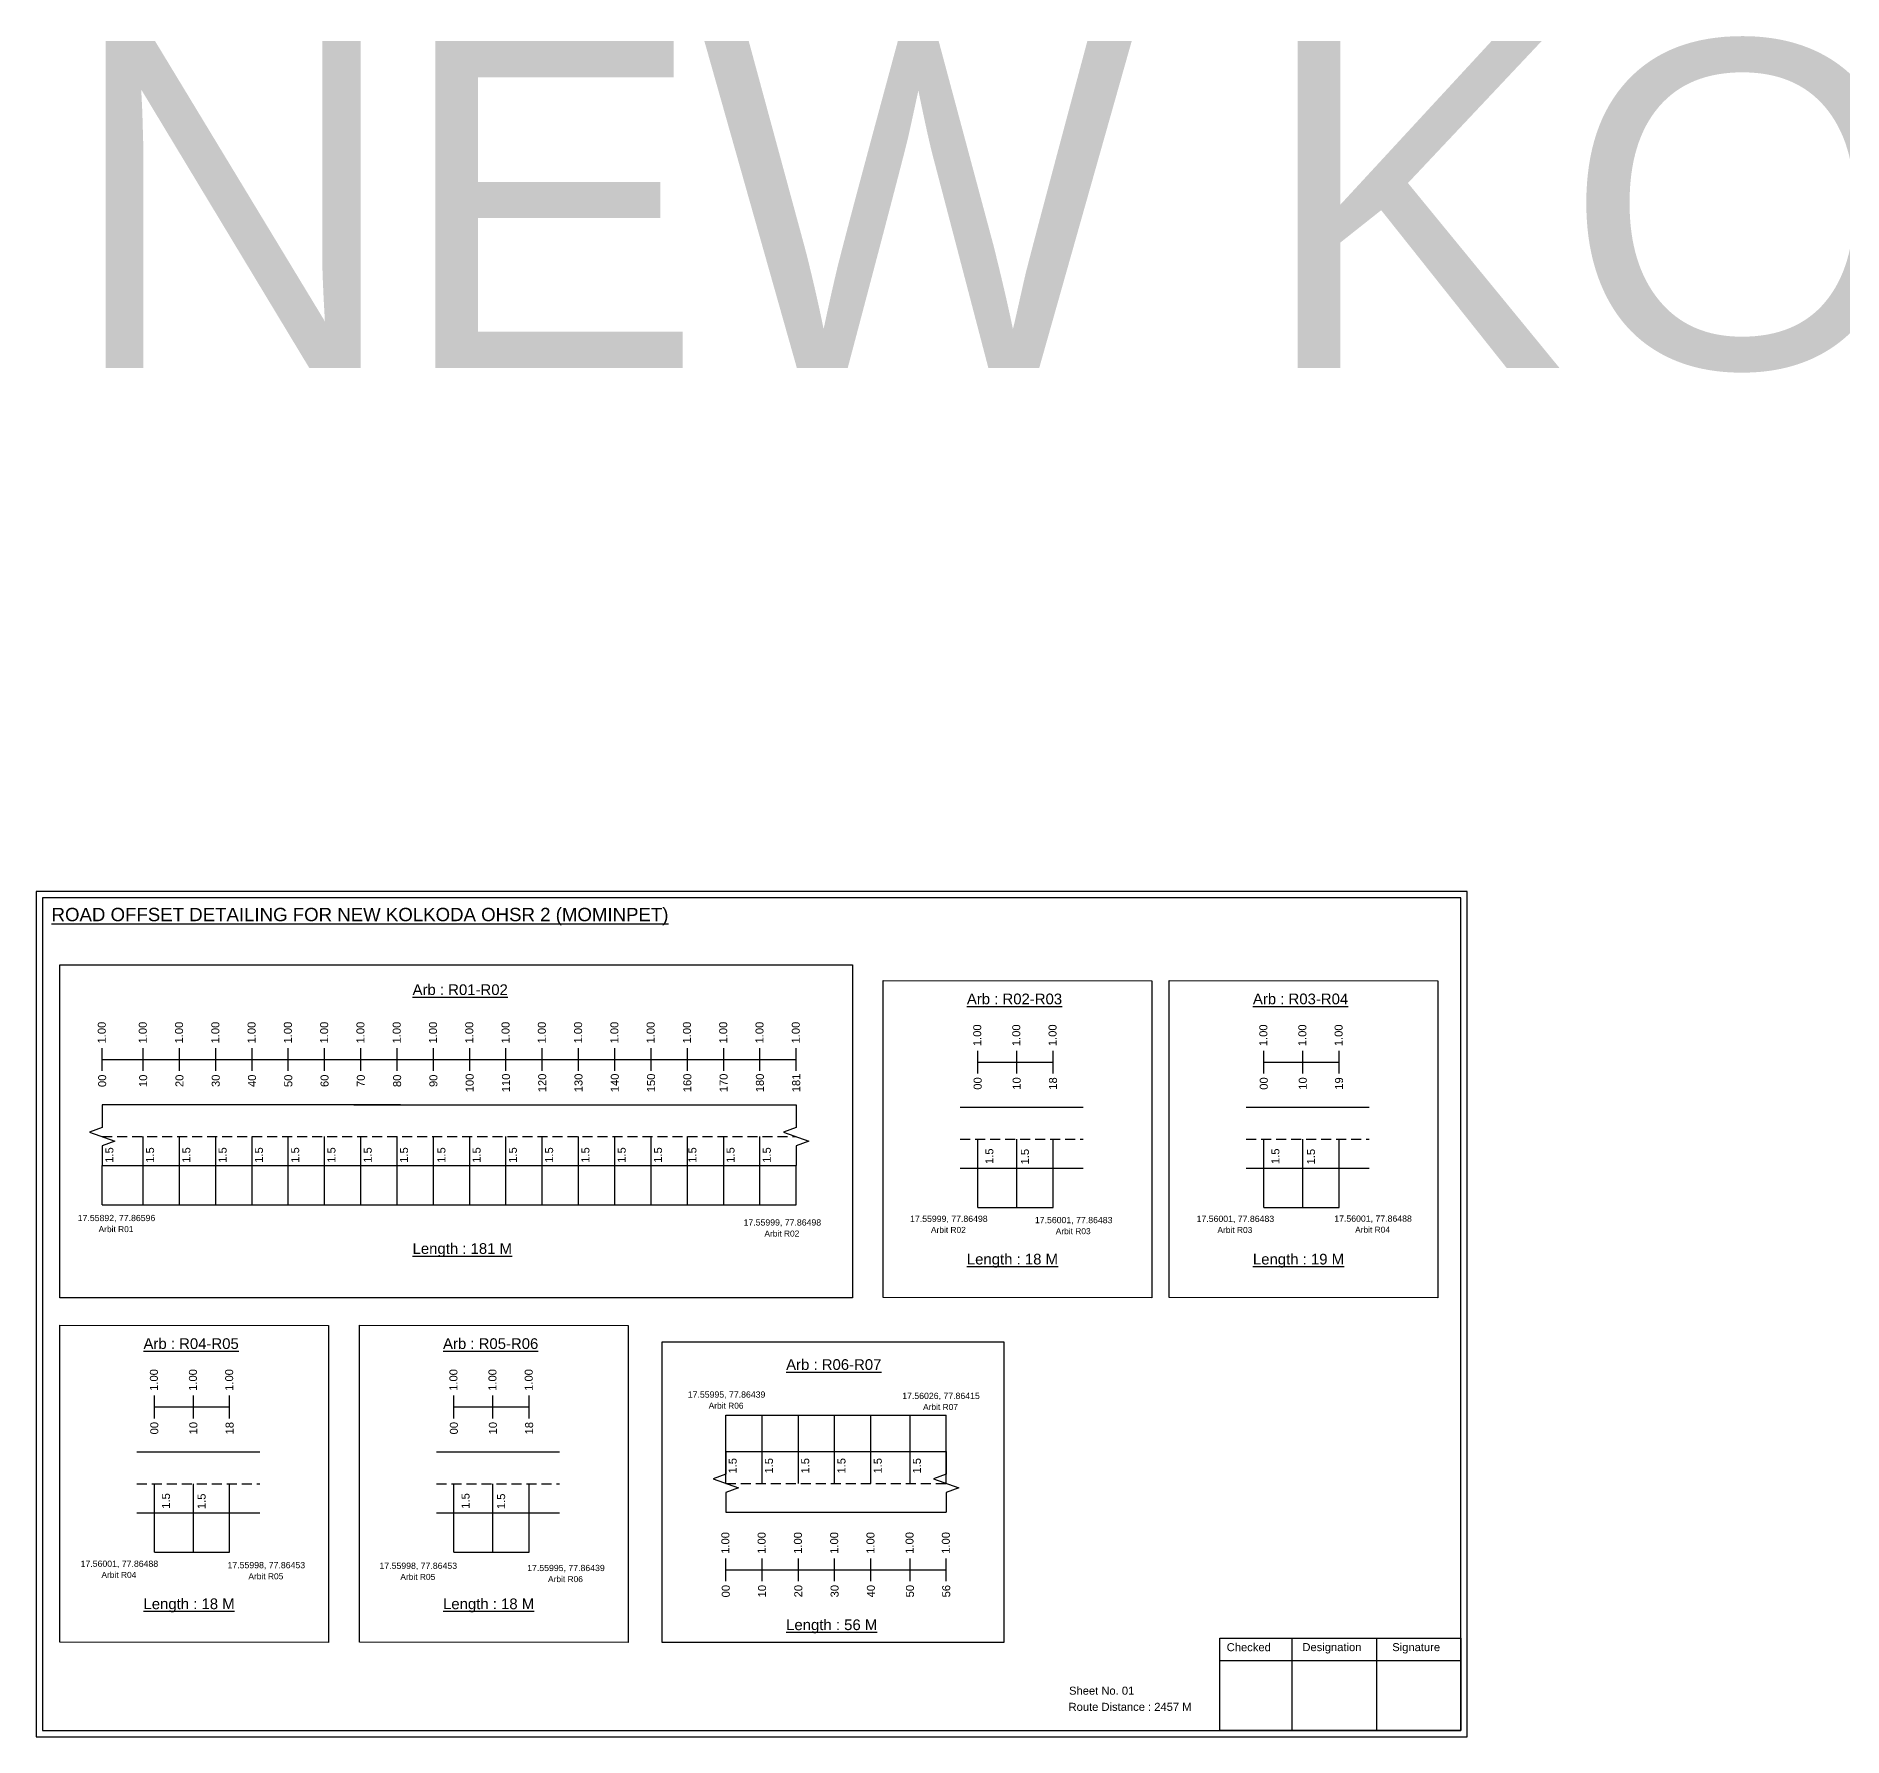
# Model space of a CAD drawing. Header units: inches. Extents: x 1245 to 5974, y 98 to 3110.
# Drawn here: x 1258 to 1935, y 98 to 735 of the extents above; entities that cross this region are included whole.
import ezdxf

# ---------------------------------------------------------------- set-up
doc = ezdxf.new("R2010")
doc.units = ezdxf.units.IN
doc.header["$MEASUREMENT"] = 0
doc.linetypes.add('DASHED2', pattern=[0.375, 0.25, -0.125])
doc.layers.add('PDF_Geometry', color=7, linetype='Continuous')
doc.layers.add('PDF_Text', color=5, linetype='Continuous')
doc.styles.add('PDF Arial', font='arial.ttf')
doc.styles.get("Standard").update_dxf_attribs({"font": 'arial.ttf'})

msp = doc.modelspace()

# ---------------------------------------------------------------- linework, layer by layer
at = {"color": 217, "true_color": 0x93278f}
for p, q in [((1282.9, 347.13), (1282.9, 355.69)), ((1298.27, 347.13), (1298.27, 355.69)), ((1311.87, 347.13), (1311.87, 355.69)), ((1325.47, 347.13), (1325.47, 355.69)), ((1339.07, 347.13), (1339.07, 355.69)), ((1352.67, 347.13), (1352.67, 355.69)), ((1366.27, 347.13), (1366.27, 355.69)), ((1379.87, 347.13), (1379.87, 355.69)), ((1393.47, 347.13), (1393.47, 355.69)), ((1407.07, 347.13), (1407.07, 355.69)), ((1420.67, 347.13), (1420.67, 355.69)), ((1434.27, 347.13), (1434.27, 355.69)), ((1447.87, 347.13), (1447.87, 355.69)), ((1461.47, 347.13), (1461.47, 355.69)), ((1475.07, 347.13), (1475.07, 355.69)), ((1488.67, 347.13), (1488.67, 355.69)), ((1502.27, 347.13), (1502.27, 355.69)), ((1515.87, 347.13), (1515.87, 355.69)), ((1529.47, 347.13), (1529.47, 355.69)), ((1543.07, 347.13), (1543.07, 355.69)), ((1611.11, 346.14), (1611.11, 354.69)), ((1625.73, 346.14), (1625.73, 354.69)), ((1639.33, 346.14), (1639.33, 354.69)), ((1718.35, 346.13), (1718.35, 354.69)), ((1732.98, 346.13), (1732.98, 354.69)), ((1746.58, 346.13), (1746.58, 354.69)), ((1282.9, 351.4), (1543.07, 351.41)), ((1611.11, 350.41), (1639.33, 350.43)), ((1718.35, 350.41), (1746.58, 350.42)), ((1302.45, 216.97), (1302.45, 225.53)), ((1317.07, 216.97), (1317.07, 225.53)), ((1330.67, 216.97), (1330.67, 225.53)), ((1414.74, 216.97), (1414.74, 225.53)), ((1429.37, 216.97), (1429.37, 225.53)), ((1442.97, 216.97), (1442.97, 225.53)), ((1302.45, 221.25), (1330.67, 221.27)), ((1414.74, 221.25), (1442.97, 221.27)), ((1516.67, 155.91), (1516.67, 164.46)), ((1530.27, 155.91), (1530.27, 164.46)), ((1543.87, 155.91), (1543.87, 164.46)), ((1557.47, 155.91), (1557.47, 164.46)), ((1571.07, 155.91), (1571.07, 164.46)), ((1585.73, 155.91), (1585.73, 164.47)), ((1599.33, 155.91), (1599.33, 164.47)), ((1516.67, 160.18), (1599.33, 160.19))]:
    msp.add_line(p, q, dxfattribs=at)
for p, q in [((1394.67, 334.41), (1282.9, 334.41)), ((1377.2, 334.41), (1543.07, 334.41)), ((1650.63, 333.41), (1604.55, 333.41)), ((1757.88, 333.41), (1711.79, 333.41)), ((1298.27, 296.99), (1298.27, 322.53)), ((1311.87, 296.99), (1311.87, 322.53)), ((1325.47, 296.99), (1325.47, 322.53)), ((1339.07, 296.99), (1339.07, 322.53)), ((1352.67, 296.99), (1352.67, 322.53)), ((1366.27, 296.99), (1366.27, 322.53)), ((1379.87, 296.99), (1379.87, 322.53)), ((1393.47, 296.99), (1393.47, 322.53)), ((1407.07, 296.99), (1407.07, 322.53)), ((1420.67, 296.99), (1420.67, 322.53)), ((1434.27, 296.99), (1434.27, 322.53)), ((1447.87, 296.99), (1447.87, 322.53)), ((1461.47, 296.99), (1461.47, 322.53)), ((1475.07, 296.99), (1475.07, 322.53)), ((1488.67, 296.99), (1488.67, 322.53)), ((1502.27, 296.99), (1502.27, 322.53)), ((1515.87, 296.99), (1515.87, 322.53)), ((1529.47, 296.99), (1529.47, 322.53)), ((1611.11, 295.99), (1611.11, 321.53)), ((1625.73, 295.99), (1625.73, 321.53)), ((1639.33, 295.99), (1639.33, 321.53)), ((1718.35, 295.99), (1718.35, 321.52)), ((1732.98, 295.99), (1732.98, 321.52)), ((1746.58, 295.99), (1746.58, 321.52)), ((1282.9, 311.72), (1543.07, 311.72)), ((1282.9, 296.99), (1282.9, 311.72)), ((1543.07, 296.99), (1543.07, 311.72)), ((1604.55, 310.73), (1636.67, 310.73)), ((1636.67, 310.73), (1650.63, 310.73)), ((1711.79, 310.72), (1743.91, 310.72)), ((1743.91, 310.72), (1757.88, 310.72)), ((1516.67, 192.6), (1516.67, 218.14)), ((1530.27, 192.6), (1530.27, 218.14)), ((1543.87, 192.6), (1543.87, 218.14)), ((1557.47, 192.6), (1557.47, 218.14)), ((1571.07, 192.6), (1571.07, 218.14)), ((1585.73, 192.61), (1585.73, 218.14)), ((1599.33, 192.61), (1599.33, 218.14)), ((1341.97, 204.25), (1295.89, 204.25)), ((1454.27, 204.25), (1408.18, 204.25)), ((1516.67, 204.49), (1599.33, 204.49)), ((1302.45, 166.83), (1302.45, 192.37)), ((1317.07, 166.83), (1317.07, 192.37)), ((1330.67, 166.83), (1330.67, 192.37)), ((1414.74, 166.83), (1414.74, 192.37)), ((1429.37, 166.83), (1429.37, 192.37)), ((1442.97, 166.83), (1442.97, 192.37)), ((1295.89, 181.56), (1328, 181.56)), ((1328, 181.56), (1341.97, 181.56)), ((1408.18, 181.56), (1440.3, 181.56)), ((1440.3, 181.56), (1454.27, 181.56)), ((1516.67, 181.8), (1599.33, 181.8))]:
    msp.add_line(p, q)
at = {"linetype": 'DASHED2', "ltscale": 15}
for p, q in [((1282.9, 322.53), (1543.07, 322.53)), ((1604.55, 321.53), (1650.63, 321.53)), ((1711.79, 321.52), (1757.88, 321.52)), ((1295.89, 192.37), (1341.97, 192.37)), ((1408.18, 192.37), (1454.27, 192.37)), ((1516.67, 192.61), (1599.33, 192.61))]:
    msp.add_line(p, q, dxfattribs=at)
at = {"color": 5}
for p, q in [((1282.9, 296.99), (1543.07, 296.99)), ((1611.11, 295.99), (1639.33, 295.99)), ((1718.35, 295.99), (1746.58, 295.99)), ((1516.67, 218.14), (1599.33, 218.14)), ((1302.45, 166.83), (1330.67, 166.83)), ((1414.74, 166.83), (1442.97, 166.83))]:
    msp.add_line(p, q, dxfattribs=at)
for points in [[(1267.01, 386.88), (1564.19, 386.88), (1564.19, 262.12), (1267.01, 262.12)], [(1575.67, 381.03), (1676.41, 380.94), (1676.41, 262.12), (1575.67, 262.21)], [(1682.91, 381.02), (1783.65, 380.93), (1783.65, 262.11), (1682.91, 262.2)], [(1267.01, 251.87), (1367.75, 251.78), (1367.75, 132.95), (1267.01, 133.04)], [(1379.3, 251.87), (1480.04, 251.78), (1480.04, 132.95), (1379.3, 133.04)], [(1492.81, 245.62), (1620.9, 245.62), (1620.9, 132.94), (1492.81, 132.94)]]:
    msp.add_lwpolyline(points, close=True)
at = {"linetype": 'Continuous'}
for points in [[(1282.9, 334.41), (1282.9, 325.98), (1278.16, 324.25), (1287.64, 320.8), (1282.9, 319.07), (1282.9, 311.72)], [(1543.07, 334.41), (1543.07, 325.98), (1538.33, 324.25), (1547.81, 320.8), (1543.07, 319.07), (1543.07, 311.72)], [(1516.67, 204.49), (1516.67, 196.06), (1511.93, 194.33), (1521.42, 190.88), (1516.67, 189.15), (1516.67, 181.8)], [(1599.33, 204.49), (1599.33, 196.06), (1594.58, 194.33), (1604.07, 190.88), (1599.33, 189.15), (1599.33, 181.8)]]:
    msp.add_lwpolyline(points, dxfattribs=at)
at = {"layer": 'PDF_Geometry'}
for points in [[(1258.13, 414.33), (1258.13, 97.62), (1794.6, 97.62), (1794.6, 414.33)], [(1260.46, 412.01), (1260.46, 100.04), (1792.18, 100.04), (1792.18, 412.01)]]:
    msp.add_lwpolyline(points, close=True, dxfattribs=at)
at = {"layer": 'PDF_Geometry', "color": 242, "true_color": 0xcc1f26}
msp.add_lwpolyline([(1792.18, 99.95), (1701.84, 99.95), (1701.84, 134.56), (1792.18, 134.56)], close=True, dxfattribs=at)
for points in [[(1728.82, 134.56), (1728.82, 99.95)], [(1760.55, 134.56), (1760.55, 99.95)], [(1701.84, 126.19), (1792.18, 126.19)]]:
    msp.add_lwpolyline(points, dxfattribs=at)

# ---------------------------------------------------------------- texts
for s, height, p in [('NEW KOLKONDA 2', 122.5352, (1270.11, 610.53)), ('Sheet No. 01', 3, (1645.34, 113.42)), ('Route Distance : 2457 M', 3, (1645.15, 107.37))]:
    msp.add_text(s, height=height).set_placement(p)
at = {"color": 242, "true_color": 0xcd2027}
for s, height, p in [('%%UROAD OFFSET DETAILING FOR NEW KOLKODA OHSR 2 (MOMINPET)', 5, (1263.91, 403.26)), ('%%UArb : R01-R02', 4, (1399.25, 375.6)), ('%%UArb : R02-R03', 4, (1607.04, 372.13)), ('%%UArb : R03-R04', 4, (1714.28, 372.13)), ('%%ULength : 181 M', 4, (1399.25, 278.6)), ('%%ULength : 18 M', 4, (1607.04, 274.63)), ('%%ULength : 19 M', 4, (1714.28, 274.63)), ('%%UArb : R04-R05', 4, (1298.38, 242.97)), ('%%UArb : R05-R06', 4, (1410.67, 242.97)), ('%%UArb : R06-R07', 4, (1539.29, 235.12)), ('%%ULength : 18 M', 4, (1298.38, 145.47)), ('%%ULength : 18 M', 4, (1410.67, 145.47)), ('%%ULength : 56 M', 4, (1539.29, 137.62))]:
    msp.add_text(s, height=height, dxfattribs=at).set_placement(p)
at = {"color": 217, "true_color": 0x93278f}
for s, p in [('1.00', (1284.23, 357.43)), ('1.00', (1299.6, 357.43)), ('1.00', (1313.2, 357.43)), ('1.00', (1326.8, 357.43)), ('1.00', (1340.4, 357.43)), ('1.00', (1354, 357.43)), ('1.00', (1367.6, 357.43)), ('1.00', (1381.2, 357.43)), ('1.00', (1394.8, 357.43)), ('1.00', (1408.4, 357.43)), ('1.00', (1422, 357.43)), ('1.00', (1435.6, 357.43)), ('1.00', (1449.2, 357.43)), ('1.00', (1462.8, 357.43)), ('1.00', (1476.4, 357.43)), ('1.00', (1490, 357.43)), ('1.00', (1503.6, 357.43)), ('1.00', (1517.2, 357.43)), ('1.00', (1530.8, 357.43)), ('1.00', (1544.4, 357.43)), ('1.00', (1612.43, 356.43)), ('1.00', (1627.06, 356.43)), ('1.00', (1640.66, 356.43)), ('1.00', (1719.68, 356.42)), ('1.00', (1734.3, 356.42)), ('1.00', (1747.9, 356.42)), ('00', (1284.38, 341.11)), ('10', (1299.75, 341.11)), ('20', (1313.35, 341.11)), ('30', (1326.95, 341.11)), ('40', (1340.55, 341.11)), ('50', (1354.15, 341.11)), ('60', (1367.75, 341.11)), ('70', (1381.35, 341.11)), ('80', (1394.95, 341.11)), ('90', (1408.55, 341.11)), ('100', (1422.15, 339.15)), ('110', (1435.75, 339.15)), ('120', (1449.35, 339.15)), ('130', (1462.95, 339.15)), ('140', (1476.55, 339.15)), ('150', (1490.15, 339.15)), ('160', (1503.75, 339.15)), ('170', (1517.35, 339.15)), ('180', (1530.95, 339.15)), ('181', (1544.55, 339.15)), ('00', (1612.58, 340.11)), ('10', (1627.21, 340.11)), ('18', (1640.81, 340.11)), ('00', (1719.83, 340.1)), ('10', (1734.45, 340.1)), ('19', (1748.05, 340.1)), ('1.00', (1303.77, 227.27)), ('1.00', (1318.4, 227.27)), ('1.00', (1332, 227.27)), ('1.00', (1416.06, 227.27)), ('1.00', (1430.69, 227.27)), ('1.00', (1444.29, 227.27)), ('00', (1303.92, 210.95)), ('10', (1318.55, 210.95)), ('18', (1332.15, 210.95)), ('00', (1416.22, 210.95)), ('10', (1430.84, 210.95)), ('18', (1444.44, 210.95)), ('1.00', (1518, 166.2)), ('1.00', (1531.6, 166.2)), ('1.00', (1545.2, 166.2)), ('1.00', (1558.8, 166.2)), ('1.00', (1572.4, 166.2)), ('1.00', (1587.05, 166.21)), ('1.00', (1600.65, 166.21)), ('00', (1518.15, 149.88)), ('10', (1531.75, 149.88)), ('20', (1545.35, 149.88)), ('30', (1558.95, 149.88)), ('40', (1572.55, 149.88)), ('50', (1587.2, 149.88)), ('56', (1600.8, 149.88))]:
    msp.add_text(s, height=3, rotation=90, dxfattribs=at).set_placement(p)
for p in [(1287.08, 312.72), (1302.34, 312.72), (1315.94, 312.72), (1329.54, 312.72), (1343.14, 312.72), (1356.74, 312.72), (1370.34, 312.72), (1383.94, 312.72), (1397.54, 312.72), (1411.56, 312.72), (1424.74, 312.72), (1438.34, 312.72), (1451.94, 312.72), (1465.54, 312.72), (1479.14, 312.72), (1492.74, 312.72), (1505.65, 312.72), (1519.94, 312.72), (1533.54, 312.72), (1616.96, 312.27), (1630.31, 312.11), (1724.2, 312.26), (1737.55, 312.11), (1520.74, 196.28), (1534.34, 196.28), (1547.94, 196.28), (1561.54, 196.28), (1575.14, 196.28), (1589.79, 196.28), (1308.3, 183.1), (1321.65, 182.95), (1420.59, 183.1), (1433.94, 182.95)]:
    msp.add_text('1.5', height=3, rotation=90).set_placement(p)
at = {"color": 5}
for s, height, p in [('17.55892, 77.86596', 2.34, (1273.72, 290.87)), ('17.55999, 77.86498', 2.34, (1523.33, 289.21)), ('17.55999, 77.86498', 2.34, (1585.75, 290.58)), ('17.56001, 77.86483', 2.34, (1632.54, 290.1)), ('17.56001, 77.86483', 2.34, (1693.16, 290.57)), ('17.56001, 77.86488', 2.34, (1744.77, 290.64)), ('Arbit R01', 2.246, (1281.54, 286.74)), ('Arbit R02', 2.246, (1531.15, 285.09)), ('Arbit R02', 2.246, (1593.57, 286.46)), ('Arbit R03', 2.246, (1640.36, 285.98)), ('Arbit R03', 2.246, (1700.98, 286.44)), ('Arbit R04', 2.246, (1752.59, 286.51)), ('17.55995, 77.86439', 2.34, (1502.42, 224.72)), ('17.56026, 77.86415', 2.34, (1582.8, 224.22)), ('Arbit R06', 2.246, (1510.24, 220.59)), ('Arbit R07', 2.246, (1590.62, 220.09)), ('17.56001, 77.86488', 2.34, (1274.8, 161.32)), ('17.55998, 77.86453', 2.34, (1329.88, 160.8)), ('17.55998, 77.86453', 2.34, (1386.85, 160.57)), ('Arbit R04', 2.246, (1282.62, 157.19)), ('Arbit R05', 2.246, (1337.71, 156.67)), ('Arbit R05', 2.246, (1394.67, 156.44)), ('17.55995, 77.86439', 2.34, (1442.21, 159.73)), ('Arbit R06', 2.246, (1450.03, 155.6))]:
    msp.add_text(s, height=height, dxfattribs=at).set_placement(p)
at = {"layer": 'PDF_Text', "color": 7, "attachment_point": 7, "style": 'PDF Arial'}
for s, insert, char_height in [('Checked', (1704.45, 129.67), 3.001), ('Designation', (1732.82, 128.84), 3.0006), ('Signature', (1766.51, 128.84), 3.001)]:
    msp.add_mtext(s, dxfattribs=dict(at, insert=insert, char_height=char_height))

doc.saveas('drawing.dxf')
